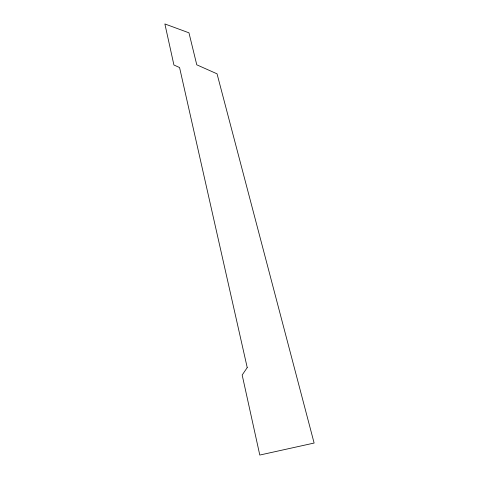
<?xml version="1.0" encoding="UTF-8"?>
<svg xmlns="http://www.w3.org/2000/svg" width="479" height="479" viewBox="0 0 479 479"><rect width="100%" height="100%" fill="white"/><g stroke="black" fill="none" stroke-linecap="round" stroke-linejoin="round"><path stroke-width="0.72" d="M247.224 367.585L242.176 375.027L259.792 455.05L314.122 443.045L217.047 73.826L196.773 64.815L188.96 32.817L164.878 23.95L173.913 64.988L179.565 67.539L247.224 367.585"/></g></svg>
